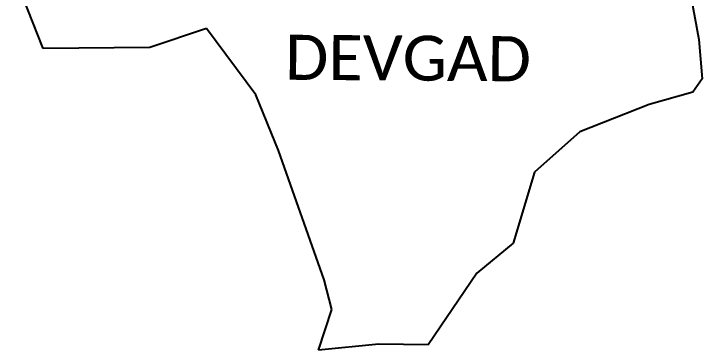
# Model space of a CAD drawing. Header units: metres. Extents: x 325581 to 326861, y 1810568 to 1812736.
# Drawn here: x 325581 to 326807, y 1810568 to 1811169 of the extents above; entities that cross this region are included whole.
import ezdxf

# ---------------------------------------------------------------- set-up
doc = ezdxf.new("R2010")
doc.units = ezdxf.units.M
doc.layers.add('VILLAGE NAME', color=250, linetype='Continuous')
doc.styles.get("Standard").update_dxf_attribs({"font": 'calibri.ttf'})

msp = doc.modelspace()

# ---------------------------------------------------------------- linework, layer by layer
at = {"color": 3}
for p, q in [((325633.4, 1811106.6), (325580.8, 1811239.7)), ((326778, 1811244.1), (326800.8, 1811122.8)), ((325924.1, 1811142.4), (325822.8, 1811108.4)), ((326011.5, 1811023.9), (325924.1, 1811142.4)), ((326800.8, 1811122.8), (326806.6, 1811052.2)), ((325822.8, 1811108.4), (325633.4, 1811106.6)), ((326806.6, 1811052.2), (326790.1, 1811028.6)), ((326790.1, 1811028.6), (326712.1, 1811006.7)), ((326052, 1810924.5), (326011.5, 1811023.9)), ((326712.1, 1811006.7), (326588.4, 1810958.2)), ((326588.4, 1810958.2), (326507.7, 1810886)), ((326133.2, 1810694.2), (326052, 1810924.5)), ((326507.7, 1810886), (326469.7, 1810759.1)), ((326469.7, 1810759.1), (326405.5, 1810706)), ((326405.5, 1810706), (326318.8, 1810578.2)), ((326147.1, 1810641.3), (326133.2, 1810694.2)), ((326123.6, 1810568.3), (326147.1, 1810641.3)), ((326231, 1810578.9), (326123.6, 1810568.3)), ((326318.8, 1810578.2), (326231, 1810578.9))]:
    msp.add_line(p, q, dxfattribs=at)

# ---------------------------------------------------------------- texts
at = {"layer": 'VILLAGE NAME'}
msp.add_text('DEVGAD', height=80.34, rotation=359.6139, dxfattribs=at).set_placement((326063.7, 1811050.8))

doc.saveas('drawing.dxf')
